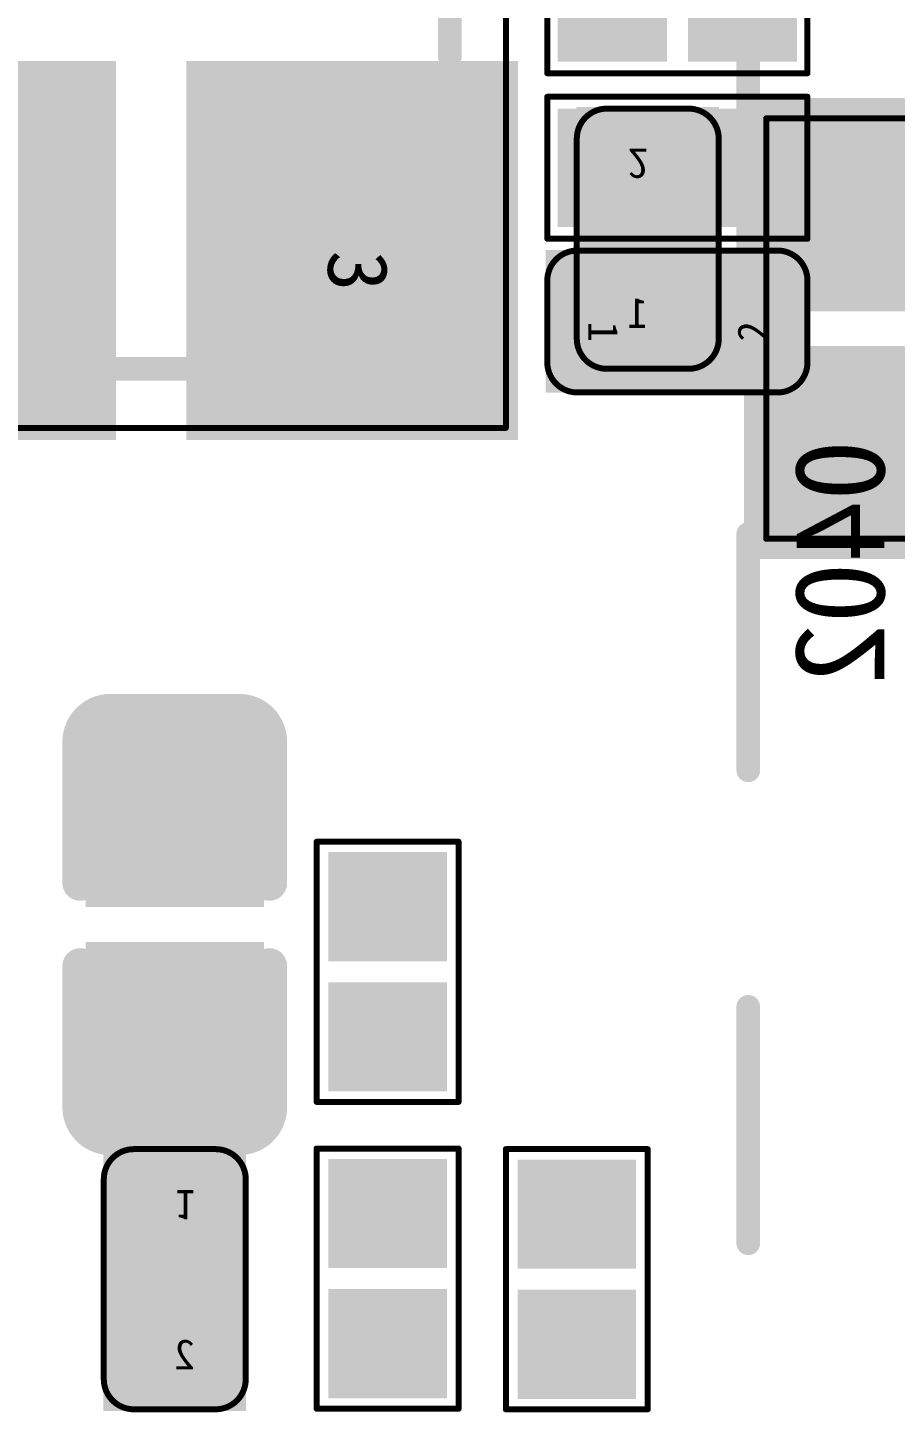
# Model space of a CAD drawing. Header units: millimetres. Extents: x 7.33 to 10.08, y 7.01 to 8.78.
# Drawn here: x 7.8349 to 7.9794, y 7.723 to 7.9535 of the extents above; entities that cross this region are included whole.
import ezdxf

# ---------------------------------------------------------------- set-up
doc = ezdxf.new("R2010")
doc.units = ezdxf.units.MM
doc.header["$MEASUREMENT"] = 0
for name, color, linetype in [('BottomLayer', 5, 'Continuous'), ('BottomOverlay', 54, 'Continuous'), ('BottomPaste', 16, 'Continuous'), ('BottomSolder', 6, 'Continuous'), ('Mechanical16', 56, 'Continuous'), ('Mechanical19', 56, 'Continuous'), ('Mechanical20', 56, 'Continuous'), ('Mechanical21', 56, 'Continuous'), ('Mechanical5', 56, 'Continuous'), ('TopLayer', 1, 'Continuous'), ('TopOverlay', 2, 'Continuous'), ('TopPaste', 8, 'Continuous'), ('TopSolder', 216, 'Continuous')]:
    doc.layers.add(name, color=color, linetype=linetype)

# ---------------------------------------------------------------- blocks, each defined once
blk = doc.blocks.new('CRY4_3R20X2R50X0R80_8')
at = {"layer": 'Mechanical16'}
for points, const_width in [([(-0.07283, 0.05906), (0.07283, 0.05906)], 0.001), ([(-0.07283, 0.05906), (-0.07283, -0.05906)], 0.001), ([(0.07283, 0.05906), (0.07283, -0.05906)], 0.001), ([(-0.01047, 0.04973), (0.01099, 0.04973)], 0.00394), ([(-0.06299, 0.00718), (-0.06299, -0.00561)], 0.00394), ([(0.06299, 0.00674), (0.06299, -0.00577)], 0.00394), ([(-0.01047, -0.04921), (0.01099, -0.04921)], 0.00394), ([(-0.07283, -0.05906), (0.07283, -0.05906)], 0.001)]:
    blk.add_lwpolyline(points, dxfattribs=dict(at, const_width=const_width))
for points, const_width in [([(-0.07308, 0.05906, 1), (-0.07258, 0.05906, 1)], 0.0005), ([(-0.07308, 0.05906, 1), (-0.07258, 0.05906, 1)], 0.0005), ([(0.07258, 0.05906, 1), (0.07308, 0.05906, 1)], 0.0005), ([(0.07258, 0.05906, 1), (0.07308, 0.05906, 1)], 0.0005), ([(-0.011455, 0.04973, 1), (-0.009485, 0.04973, 1)], 0.00197), ([(0.010005, 0.04973, 1), (0.011975, 0.04973, 1)], 0.00197), ([(-0.063975, 0.00718, 1), (-0.062005, 0.00718, 1)], 0.00197), ([(0.062005, 0.00674, 1), (0.063975, 0.00674, 1)], 0.00197), ([(-0.063975, -0.00561, 1), (-0.062005, -0.00561, 1)], 0.00197), ([(0.062005, -0.00577, 1), (0.063975, -0.00577, 1)], 0.00197), ([(-0.08154, -0.05203, 1), (-0.09686, -0.05203, 1)], 0.00591), ([(-0.011455, -0.04921, 1), (-0.009485, -0.04921, 1)], 0.00197), ([(0.010005, -0.04921, 1), (0.011975, -0.04921, 1)], 0.00197), ([(-0.0983375, -0.05203, 1), (-0.0953825, -0.05203, 1)], 0.002955), ([(-0.0830175, -0.05203, 1), (-0.0800625, -0.05203, 1)], 0.002955), ([(-0.07308, -0.05906, 1), (-0.07258, -0.05906, 1)], 0.0005), ([(-0.07308, -0.05906, 1), (-0.07258, -0.05906, 1)], 0.0005), ([(0.07258, -0.05906, 1), (0.07308, -0.05906, 1)], 0.0005), ([(0.07258, -0.05906, 1), (0.07308, -0.05906, 1)], 0.0005)]:
    blk.add_lwpolyline(points, format="xyb", close=True, dxfattribs=dict(at, const_width=const_width))
at = {"layer": 'TopLayer'}
for points in [[(-0.015751, 0.00984), (-0.015751, 0.05708), (-0.070869, 0.00984), (-0.070869, 0.05708)], [(0.070869, 0.00984), (0.070869, 0.05708), (0.015751, 0.00984), (0.015751, 0.05708)], [(-0.015751, -0.05708), (-0.015751, -0.00984), (-0.070869, -0.05708), (-0.070869, -0.00984)], [(0.070869, -0.05708), (0.070869, -0.00984), (0.015751, -0.05708), (0.015751, -0.00984)]]:
    blk.add_solid(points, dxfattribs=at)
at = {"layer": 'TopOverlay', "const_width": 0.00394}
for points in [[(-0.01047, 0.04973), (0.01099, 0.04973)], [(-0.06299, 0.00718), (-0.06299, -0.00561)], [(0.06299, 0.00674), (0.06299, -0.00577)], [(-0.01047, -0.04921), (0.01099, -0.04921)]]:
    blk.add_lwpolyline(points, dxfattribs=at)
at = {"layer": 'TopOverlay'}
for points, const_width in [([(-0.011455, 0.04973, 1), (-0.009485, 0.04973, 1)], 0.00197), ([(0.010005, 0.04973, 1), (0.011975, 0.04973, 1)], 0.00197), ([(-0.063975, 0.00718, 1), (-0.062005, 0.00718, 1)], 0.00197), ([(0.062005, 0.00674, 1), (0.063975, 0.00674, 1)], 0.00197), ([(-0.063975, -0.00561, 1), (-0.062005, -0.00561, 1)], 0.00197), ([(0.062005, -0.00577, 1), (0.063975, -0.00577, 1)], 0.00197), ([(-0.08154, -0.05203, 1), (-0.09686, -0.05203, 1)], 0.00591), ([(-0.011455, -0.04921, 1), (-0.009485, -0.04921, 1)], 0.00197), ([(0.010005, -0.04921, 1), (0.011975, -0.04921, 1)], 0.00197), ([(-0.0983375, -0.05203, 1), (-0.0953825, -0.05203, 1)], 0.002955), ([(-0.0830175, -0.05203, 1), (-0.0800625, -0.05203, 1)], 0.002955)]:
    blk.add_lwpolyline(points, format="xyb", close=True, dxfattribs=dict(at, const_width=const_width))
at = {"layer": 'TopPaste'}
for points in [[(-0.015751, 0.00984), (-0.015751, 0.05708), (-0.070869, 0.00984), (-0.070869, 0.05708)], [(0.070869, 0.00984), (0.070869, 0.05708), (0.015751, 0.00984), (0.015751, 0.05708)], [(-0.015751, -0.05708), (-0.015751, -0.00984), (-0.070869, -0.05708), (-0.070869, -0.00984)], [(0.070869, -0.05708), (0.070869, -0.00984), (0.015751, -0.05708), (0.015751, -0.00984)]]:
    blk.add_solid(points, dxfattribs=at)
at = {"layer": 'TopSolder'}
for points in [[(-0.011751, 0.00584), (-0.011751, 0.06108), (-0.074869, 0.00584), (-0.074869, 0.06108)], [(0.074869, 0.00584), (0.074869, 0.06108), (0.011751, 0.00584), (0.011751, 0.06108)], [(-0.011751, -0.06108), (-0.011751, -0.00584), (-0.074869, -0.06108), (-0.074869, -0.00584)], [(0.074869, -0.06108), (0.074869, -0.00584), (0.011751, -0.06108), (0.011751, -0.00584)]]:
    blk.add_solid(points, dxfattribs=at)
at = {"layer": 'Mechanical20'}
for s, p in [('3', (0.04331, 0.02946)), ('4', (-0.04331, 0.02946)), ('2', (0.04331, -0.03746)), ('1', (-0.04331, -0.03746))]:
    blk.add_text(s, height=0.01, dxfattribs=at).set_placement(p)
blk = doc.blocks.new('R0201_B_158')
at = {"layer": 'BottomLayer'}
for points in [[(-0.0179236, -0.007878), (-0.0037504, -0.007878), (-0.0179236, 0.00787), (-0.0037504, 0.00787)], [(0.0037384, -0.007878), (0.0179116, -0.007878), (0.0037384, 0.00787), (0.0179116, 0.00787)]]:
    blk.add_solid(points, dxfattribs=at)
at = {"layer": 'BottomOverlay', "const_width": 0.001}
for points in [[(-0.021656, -0.011815), (-0.021656, 0.011815)], [(0.021655, 0.011815), (-0.021656, 0.011815)], [(0.021655, -0.011815), (0.021655, 0.011815)], [(0.021655, -0.011815), (-0.021656, -0.011815)]]:
    blk.add_lwpolyline(points, dxfattribs=at)
at = {"layer": 'BottomOverlay', "const_width": 0.0005}
for points in [[(-0.021906, 0.011815, 1), (-0.021406, 0.011815, 1)], [(-0.021906, 0.011815, 1), (-0.021406, 0.011815, 1)], [(0.021405, 0.011815, 1), (0.021905, 0.011815, 1)], [(0.021405, 0.011815, 1), (0.021905, 0.011815, 1)], [(-0.021906, -0.011815, 1), (-0.021406, -0.011815, 1)], [(-0.021906, -0.011815, 1), (-0.021406, -0.011815, 1)], [(0.021405, -0.011815, 1), (0.021905, -0.011815, 1)], [(0.021405, -0.011815, 1), (0.021905, -0.011815, 1)]]:
    blk.add_lwpolyline(points, format="xyb", close=True, dxfattribs=at)
at = {"layer": 'BottomPaste'}
for points in [[(-0.0179236, -0.007878), (-0.0037504, -0.007878), (-0.0179236, 0.00787), (-0.0037504, 0.00787)], [(0.0037384, -0.007878), (0.0179116, -0.007878), (0.0037384, 0.00787), (0.0179116, 0.00787)]]:
    blk.add_solid(points, dxfattribs=at)
at = {"layer": 'BottomSolder'}
for points in [[(-0.0199236, -0.009878), (-0.0017504, -0.009878), (-0.0199236, 0.00987), (-0.0017504, 0.00987)], [(0.0017384, -0.009878), (0.0199116, -0.009878), (0.0017384, 0.00987), (0.0199116, 0.00987)]]:
    blk.add_solid(points, dxfattribs=at)
blk = doc.blocks.new('R0201_B_161')
at = {"layer": 'BottomLayer'}
for points in [[(-0.0179236, -0.007878), (-0.0037504, -0.007878), (-0.0179236, 0.00787), (-0.0037504, 0.00787)], [(0.0037384, -0.007878), (0.0179116, -0.007878), (0.0037384, 0.00787), (0.0179116, 0.00787)]]:
    blk.add_solid(points, dxfattribs=at)
at = {"layer": 'BottomOverlay', "const_width": 0.001}
for points in [[(-0.021656, -0.011815), (-0.021656, 0.011815)], [(0.021655, 0.011815), (-0.021656, 0.011815)], [(0.021655, -0.011815), (0.021655, 0.011815)], [(0.021655, -0.011815), (-0.021656, -0.011815)]]:
    blk.add_lwpolyline(points, dxfattribs=at)
at = {"layer": 'BottomOverlay', "const_width": 0.0005}
for points in [[(-0.021906, 0.011815, 1), (-0.021406, 0.011815, 1)], [(-0.021906, 0.011815, 1), (-0.021406, 0.011815, 1)], [(0.021405, 0.011815, 1), (0.021905, 0.011815, 1)], [(0.021405, 0.011815, 1), (0.021905, 0.011815, 1)], [(-0.021906, -0.011815, 1), (-0.021406, -0.011815, 1)], [(-0.021906, -0.011815, 1), (-0.021406, -0.011815, 1)], [(0.021405, -0.011815, 1), (0.021905, -0.011815, 1)], [(0.021405, -0.011815, 1), (0.021905, -0.011815, 1)]]:
    blk.add_lwpolyline(points, format="xyb", close=True, dxfattribs=at)
at = {"layer": 'BottomPaste'}
for points in [[(-0.0179236, -0.007878), (-0.0037504, -0.007878), (-0.0179236, 0.00787), (-0.0037504, 0.00787)], [(0.0037384, -0.007878), (0.0179116, -0.007878), (0.0037384, 0.00787), (0.0179116, 0.00787)]]:
    blk.add_solid(points, dxfattribs=at)
at = {"layer": 'BottomSolder'}
for points in [[(-0.0199236, -0.009878), (-0.0017504, -0.009878), (-0.0199236, 0.00987), (-0.0017504, 0.00987)], [(0.0017384, -0.009878), (0.0199116, -0.009878), (0.0017384, 0.00987), (0.0199116, 0.00987)]]:
    blk.add_solid(points, dxfattribs=at)
blk = doc.blocks.new('R0201_B_166')
at = {"layer": 'BottomLayer'}
for points in [[(-0.0179236, -0.007878), (-0.0037504, -0.007878), (-0.0179236, 0.00787), (-0.0037504, 0.00787)], [(0.0037384, -0.007878), (0.0179116, -0.007878), (0.0037384, 0.00787), (0.0179116, 0.00787)]]:
    blk.add_solid(points, dxfattribs=at)
at = {"layer": 'BottomOverlay', "const_width": 0.001}
for points in [[(-0.021656, 0.011815), (-0.021656, -0.011815)], [(-0.021656, 0.011815), (0.021655, 0.011815)], [(0.021655, 0.011815), (0.021655, -0.011815)], [(-0.021656, -0.011815), (0.021655, -0.011815)]]:
    blk.add_lwpolyline(points, dxfattribs=at)
at = {"layer": 'BottomOverlay', "const_width": 0.0005}
for points in [[(-0.021906, 0.011815, 1), (-0.021406, 0.011815, 1)], [(-0.021906, 0.011815, 1), (-0.021406, 0.011815, 1)], [(0.021405, 0.011815, 1), (0.021905, 0.011815, 1)], [(0.021405, 0.011815, 1), (0.021905, 0.011815, 1)], [(-0.021906, -0.011815, 1), (-0.021406, -0.011815, 1)], [(-0.021906, -0.011815, 1), (-0.021406, -0.011815, 1)], [(0.021405, -0.011815, 1), (0.021905, -0.011815, 1)], [(0.021405, -0.011815, 1), (0.021905, -0.011815, 1)]]:
    blk.add_lwpolyline(points, format="xyb", close=True, dxfattribs=at)
at = {"layer": 'BottomPaste'}
for points in [[(-0.0179236, -0.007878), (-0.0037504, -0.007878), (-0.0179236, 0.00787), (-0.0037504, 0.00787)], [(0.0037384, -0.007878), (0.0179116, -0.007878), (0.0037384, 0.00787), (0.0179116, 0.00787)]]:
    blk.add_solid(points, dxfattribs=at)
at = {"layer": 'BottomSolder'}
for points in [[(-0.0199236, -0.009878), (-0.0017504, -0.009878), (-0.0199236, 0.00987), (-0.0017504, 0.00987)], [(0.0017384, -0.009878), (0.0199116, -0.009878), (0.0017384, 0.00987), (0.0199116, 0.00987)]]:
    blk.add_solid(points, dxfattribs=at)
blk = doc.blocks.new('R0402_B_202')
at = {"layer": 'BottomLayer'}
for points in [[(-0.006895, 0.010825), (-0.028545, 0.010825), (-0.006895, -0.010825), (-0.028545, -0.010825)], [(0.028545, 0.010825), (0.006895, 0.010825), (0.028545, -0.010825), (0.006895, -0.010825)]]:
    blk.add_solid(points, dxfattribs=at)
at = {"layer": 'BottomOverlay', "const_width": 0.005909}
for points in [[(-0.009839, 0.015748), (-0.035429, 0.015748)], [(-0.035429, -0.015748), (-0.035429, 0.015748)], [(0.035429, 0.015748), (0.009839, 0.015748)], [(0.035429, -0.015748), (0.035429, 0.015748)], [(-0.009839, -0.015748), (-0.035429, -0.015748)], [(0.035429, -0.015748), (0.009839, -0.015748)]]:
    blk.add_lwpolyline(points, dxfattribs=at)
at = {"layer": 'BottomOverlay', "const_width": 0.0029545}
for points in [[(-0.0369062, 0.015748, 1), (-0.0339518, 0.015748, 1)], [(-0.0369062, 0.015748, 1), (-0.0339518, 0.015748, 1)], [(-0.0113162, 0.015748, 1), (-0.0083618, 0.015748, 1)], [(0.0083618, 0.015748, 1), (0.0113162, 0.015748, 1)], [(0.0339518, 0.015748, 1), (0.0369062, 0.015748, 1)], [(0.0339518, 0.015748, 1), (0.0369062, 0.015748, 1)], [(-0.0369062, -0.015748, 1), (-0.0339518, -0.015748, 1)], [(-0.0369062, -0.015748, 1), (-0.0339518, -0.015748, 1)], [(-0.0113162, -0.015748, 1), (-0.0083618, -0.015748, 1)], [(0.0083618, -0.015748, 1), (0.0113162, -0.015748, 1)], [(0.0339518, -0.015748, 1), (0.0369062, -0.015748, 1)], [(0.0339518, -0.015748, 1), (0.0369062, -0.015748, 1)]]:
    blk.add_lwpolyline(points, format="xyb", close=True, dxfattribs=at)
at = {"layer": 'BottomPaste'}
for points in [[(-0.006895, 0.010825), (-0.028545, 0.010825), (-0.006895, -0.010825), (-0.028545, -0.010825)], [(0.028545, 0.010825), (0.006895, 0.010825), (0.028545, -0.010825), (0.006895, -0.010825)]]:
    blk.add_solid(points, dxfattribs=at)
at = {"layer": 'BottomSolder'}
for points in [[(-0.002895, 0.014825), (-0.032545, 0.014825), (-0.002895, -0.014825), (-0.032545, -0.014825)], [(0.032545, 0.014825), (0.002895, 0.014825), (0.032545, -0.014825), (0.002895, -0.014825)]]:
    blk.add_solid(points, dxfattribs=at)
at = {"layer": 'Mechanical16'}
for points, const_width in [([(-0.035429, -0.015748), (-0.035429, 0.015748)], 0.005909), ([(-0.009839, 0.015748), (-0.035429, 0.015748)], 0.005909), ([(0.035429, 0.015748), (0.009839, 0.015748)], 0.005909), ([(0.035429, -0.015748), (0.035429, 0.015748)], 0.005909), ([(0.035, 0.015), (-0.035, 0.015)], 0.001), ([(-0.035, -0.015), (-0.035, 0.015)], 0.001), ([(0.035, -0.015), (0.035, 0.015)], 0.001), ([(-0.009839, -0.015748), (-0.035429, -0.015748)], 0.005909), ([(0.035429, -0.015748), (0.009839, -0.015748)], 0.005909), ([(0.035, -0.015), (-0.035, -0.015)], 0.001)]:
    blk.add_lwpolyline(points, dxfattribs=dict(at, const_width=const_width))
for points, const_width in [([(-0.0369062, 0.015748, 1), (-0.0339518, 0.015748, 1)], 0.0029545), ([(-0.0369062, 0.015748, 1), (-0.0339518, 0.015748, 1)], 0.0029545), ([(-0.0113162, 0.015748, 1), (-0.0083618, 0.015748, 1)], 0.0029545), ([(0.0083618, 0.015748, 1), (0.0113162, 0.015748, 1)], 0.0029545), ([(0.0339518, 0.015748, 1), (0.0369062, 0.015748, 1)], 0.0029545), ([(0.0339518, 0.015748, 1), (0.0369062, 0.015748, 1)], 0.0029545), ([(-0.03525, 0.015, 1), (-0.03475, 0.015, 1)], 0.0005), ([(-0.03525, 0.015, 1), (-0.03475, 0.015, 1)], 0.0005), ([(0.03475, 0.015, 1), (0.03525, 0.015, 1)], 0.0005), ([(0.03475, 0.015, 1), (0.03525, 0.015, 1)], 0.0005), ([(-0.0369062, -0.015748, 1), (-0.0339518, -0.015748, 1)], 0.0029545), ([(-0.0369062, -0.015748, 1), (-0.0339518, -0.015748, 1)], 0.0029545), ([(-0.0113162, -0.015748, 1), (-0.0083618, -0.015748, 1)], 0.0029545), ([(0.0083618, -0.015748, 1), (0.0113162, -0.015748, 1)], 0.0029545), ([(0.0339518, -0.015748, 1), (0.0369062, -0.015748, 1)], 0.0029545), ([(0.0339518, -0.015748, 1), (0.0369062, -0.015748, 1)], 0.0029545), ([(-0.03525, -0.015, 1), (-0.03475, -0.015, 1)], 0.0005), ([(-0.03525, -0.015, 1), (-0.03475, -0.015, 1)], 0.0005), ([(0.03475, -0.015, 1), (0.03525, -0.015, 1)], 0.0005), ([(0.03475, -0.015, 1), (0.03525, -0.015, 1)], 0.0005)]:
    blk.add_lwpolyline(points, format="xyb", close=True, dxfattribs=dict(at, const_width=const_width))
blk = doc.blocks.new('R0201_204')
at = {"layer": 'TopLayer'}
for points in [[(-0.0179236, -0.00787), (-0.0037504, -0.00787), (-0.0179236, 0.007878), (-0.0037504, 0.007878)], [(0.0037384, -0.00787), (0.0179116, -0.00787), (0.0037384, 0.007878), (0.0179116, 0.007878)]]:
    blk.add_solid(points, dxfattribs=at)
at = {"layer": 'TopOverlay', "const_width": 0.001}
for points in [[(0.021655, 0.011815), (-0.021656, 0.011815)], [(-0.021656, 0.011815), (-0.021656, -0.011815)], [(0.021655, 0.011815), (0.021655, -0.011815)], [(0.021655, -0.011815), (-0.021656, -0.011815)]]:
    blk.add_lwpolyline(points, dxfattribs=at)
at = {"layer": 'TopOverlay', "const_width": 0.0005}
for points in [[(-0.021906, 0.011815, 1), (-0.021406, 0.011815, 1)], [(-0.021906, 0.011815, 1), (-0.021406, 0.011815, 1)], [(0.021405, 0.011815, 1), (0.021905, 0.011815, 1)], [(0.021405, 0.011815, 1), (0.021905, 0.011815, 1)], [(-0.021906, -0.011815, 1), (-0.021406, -0.011815, 1)], [(-0.021906, -0.011815, 1), (-0.021406, -0.011815, 1)], [(0.021405, -0.011815, 1), (0.021905, -0.011815, 1)], [(0.021405, -0.011815, 1), (0.021905, -0.011815, 1)]]:
    blk.add_lwpolyline(points, format="xyb", close=True, dxfattribs=at)
at = {"layer": 'TopPaste'}
for points in [[(-0.0179236, -0.00787), (-0.0037504, -0.00787), (-0.0179236, 0.007878), (-0.0037504, 0.007878)], [(0.0037384, -0.00787), (0.0179116, -0.00787), (0.0037384, 0.007878), (0.0179116, 0.007878)]]:
    blk.add_solid(points, dxfattribs=at)
at = {"layer": 'TopSolder'}
for points in [[(-0.0199236, -0.00987), (-0.0017504, -0.00987), (-0.0199236, 0.009878), (-0.0017504, 0.009878)], [(0.0017384, -0.00987), (0.0199116, -0.00987), (0.0017384, 0.009878), (0.0199116, 0.009878)]]:
    blk.add_solid(points, dxfattribs=at)
blk = doc.blocks.new('R0201_206')
at = {"layer": 'TopLayer'}
for points in [[(-0.0179236, -0.00787), (-0.0037504, -0.00787), (-0.0179236, 0.007878), (-0.0037504, 0.007878)], [(0.0037384, -0.00787), (0.0179116, -0.00787), (0.0037384, 0.007878), (0.0179116, 0.007878)]]:
    blk.add_solid(points, dxfattribs=at)
at = {"layer": 'TopOverlay', "const_width": 0.001}
for points in [[(0.021655, 0.011815), (-0.021656, 0.011815)], [(-0.021656, 0.011815), (-0.021656, -0.011815)], [(0.021655, 0.011815), (0.021655, -0.011815)], [(0.021655, -0.011815), (-0.021656, -0.011815)]]:
    blk.add_lwpolyline(points, dxfattribs=at)
at = {"layer": 'TopOverlay', "const_width": 0.0005}
for points in [[(-0.021906, 0.011815, 1), (-0.021406, 0.011815, 1)], [(-0.021906, 0.011815, 1), (-0.021406, 0.011815, 1)], [(0.021405, 0.011815, 1), (0.021905, 0.011815, 1)], [(0.021405, 0.011815, 1), (0.021905, 0.011815, 1)], [(-0.021906, -0.011815, 1), (-0.021406, -0.011815, 1)], [(-0.021906, -0.011815, 1), (-0.021406, -0.011815, 1)], [(0.021405, -0.011815, 1), (0.021905, -0.011815, 1)], [(0.021405, -0.011815, 1), (0.021905, -0.011815, 1)]]:
    blk.add_lwpolyline(points, format="xyb", close=True, dxfattribs=at)
at = {"layer": 'TopPaste'}
for points in [[(-0.0179236, -0.00787), (-0.0037504, -0.00787), (-0.0179236, 0.007878), (-0.0037504, 0.007878)], [(0.0037384, -0.00787), (0.0179116, -0.00787), (0.0037384, 0.007878), (0.0179116, 0.007878)]]:
    blk.add_solid(points, dxfattribs=at)
at = {"layer": 'TopSolder'}
for points in [[(-0.0199236, -0.00987), (-0.0017504, -0.00987), (-0.0199236, 0.009878), (-0.0017504, 0.009878)], [(0.0017384, -0.00987), (0.0199116, -0.00987), (0.0017384, 0.009878), (0.0199116, 0.009878)]]:
    blk.add_solid(points, dxfattribs=at)
blk = doc.blocks.new('C0201_B_444')
at = {"layer": 'BottomLayer'}
for points in [[(-0.0179236, -0.007878), (-0.0037504, -0.007878), (-0.0179236, 0.00787), (-0.0037504, 0.00787)], [(0.0037384, -0.007878), (0.0179116, -0.007878), (0.0037384, 0.00787), (0.0179116, 0.00787)]]:
    blk.add_solid(points, dxfattribs=at)
at = {"layer": 'BottomOverlay', "const_width": 0.001}
for points in [[(-0.021656, 0.006815, -0.4142487121048362), (-0.016656, 0.011815)], [(0.016655, 0.011815, -0.414213562372877), (0.021655, 0.006815)], [(-0.016656, -0.011815, -0.4141784177323617), (-0.021656, -0.006815)], [(0.021655, -0.006815, -0.4141315661292136), (0.016655, -0.011815)]]:
    blk.add_lwpolyline(points, format="xyb", dxfattribs=at)
for points in [[(-0.016656, 0.011815), (0.016655, 0.011815)], [(-0.021656, 0.006815), (-0.021656, -0.006815)], [(0.021655, 0.006815), (0.021655, -0.006815)], [(-0.016656, -0.011815), (0.016655, -0.011815)]]:
    blk.add_lwpolyline(points, dxfattribs=at)
at = {"layer": 'BottomOverlay', "const_width": 0.0005}
for points in [[(-0.016906, 0.011815, 1), (-0.016406, 0.011815, 1)], [(-0.016906, 0.011815, 1), (-0.016406, 0.011815, 1)], [(0.016405, 0.011815, 1), (0.016905, 0.011815, 1)], [(0.016405, 0.011815, 1), (0.016905, 0.011815, 1)], [(-0.021906, 0.006815, 1), (-0.021406, 0.006815, 1)], [(-0.021906, 0.006815, 1), (-0.021406, 0.006815, 1)], [(0.021405, 0.006815, 1), (0.021905, 0.006815, 1)], [(0.021405, 0.006815, 1), (0.021905, 0.006815, 1)], [(-0.021906, -0.006815, 1), (-0.021406, -0.006815, 1)], [(-0.021906, -0.006815, 1), (-0.021406, -0.006815, 1)], [(0.021405, -0.006815, 1), (0.021905, -0.006815, 1)], [(0.021405, -0.006815, 1), (0.021905, -0.006815, 1)], [(-0.016906, -0.011815, 1), (-0.016406, -0.011815, 1)], [(-0.016906, -0.011815, 1), (-0.016406, -0.011815, 1)], [(0.016405, -0.011815, 1), (0.016905, -0.011815, 1)], [(0.016405, -0.011815, 1), (0.016905, -0.011815, 1)]]:
    blk.add_lwpolyline(points, format="xyb", close=True, dxfattribs=at)
at = {"layer": 'BottomPaste'}
for points in [[(-0.0179236, -0.007878), (-0.0037504, -0.007878), (-0.0179236, 0.00787), (-0.0037504, 0.00787)], [(0.0037384, -0.007878), (0.0179116, -0.007878), (0.0037384, 0.00787), (0.0179116, 0.00787)]]:
    blk.add_solid(points, dxfattribs=at)
at = {"layer": 'BottomSolder'}
for points in [[(-0.0219236, -0.011878), (0.0002496, -0.011878), (-0.0219236, 0.01187), (0.0002496, 0.01187)], [(-0.0002616, -0.011878), (0.0219116, -0.011878), (-0.0002616, 0.01187), (0.0219116, 0.01187)]]:
    blk.add_solid(points, dxfattribs=at)
at = {"layer": 'Mechanical20', "text_generation_flag": 2}
for s, rotation, p in [('1', 270, (-0.014837, -4e-06)), ('2', 90, (0.015, 0.0033286))]:
    blk.add_text(s, height=0.005, rotation=rotation, dxfattribs=at).set_placement(p)
blk = doc.blocks.new('C0402_B_473')
at = {"layer": 'BottomLayer'}
for points in [[(-0.006895, -0.010831), (-0.006895, 0.010819), (-0.028545, -0.010831), (-0.028545, 0.010819)], [(0.028545, -0.010831), (0.028545, 0.010819), (0.006895, -0.010831), (0.006895, 0.010819)]]:
    blk.add_solid(points, dxfattribs=at)
at = {"layer": 'BottomOverlay', "const_width": 0.005906}
for points in [[(-0.035429, 0.010754, -0.4142487121048362), (-0.030429, 0.015754)], [(0.030429, 0.015754, -0.4142487121048362), (0.035429, 0.010754)], [(-0.030429, -0.015754, -0.4143307479503929), (-0.035429, -0.010754)], [(0.035429, -0.010754, -0.4143307479503929), (0.030429, -0.015754)]]:
    blk.add_lwpolyline(points, format="xyb", dxfattribs=at)
for points in [[(-0.006898, 0.015754), (-0.030429, 0.015754)], [(0.030429, 0.015754), (0.006902, 0.015754)], [(-0.035429, -0.010754), (-0.035429, 0.010754)], [(0.035429, -0.010754), (0.035429, 0.010754)], [(-0.006898, -0.015754), (-0.030429, -0.015754)], [(0.030429, -0.015754), (0.006902, -0.015754)]]:
    blk.add_lwpolyline(points, dxfattribs=at)
at = {"layer": 'BottomOverlay', "const_width": 0.002953}
for points in [[(-0.0319055, 0.015754, 1), (-0.0289525, 0.015754, 1)], [(-0.0319055, 0.015754, 1), (-0.0289525, 0.015754, 1)], [(-0.0083745, 0.015754, 1), (-0.0054215, 0.015754, 1)], [(0.0054255, 0.015754, 1), (0.0083785, 0.015754, 1)], [(0.0289525, 0.015754, 1), (0.0319055, 0.015754, 1)], [(0.0289525, 0.015754, 1), (0.0319055, 0.015754, 1)], [(-0.0369055, 0.010754, 1), (-0.0339525, 0.010754, 1)], [(-0.0369055, 0.010754, 1), (-0.0339525, 0.010754, 1)], [(0.0339525, 0.010754, 1), (0.0369055, 0.010754, 1)], [(0.0339525, 0.010754, 1), (0.0369055, 0.010754, 1)], [(-0.0369055, -0.010754, 1), (-0.0339525, -0.010754, 1)], [(-0.0369055, -0.010754, 1), (-0.0339525, -0.010754, 1)], [(0.0339525, -0.010754, 1), (0.0369055, -0.010754, 1)], [(0.0339525, -0.010754, 1), (0.0369055, -0.010754, 1)], [(-0.0319055, -0.015754, 1), (-0.0289525, -0.015754, 1)], [(-0.0319055, -0.015754, 1), (-0.0289525, -0.015754, 1)], [(-0.0083745, -0.015754, 1), (-0.0054215, -0.015754, 1)], [(0.0054255, -0.015754, 1), (0.0083785, -0.015754, 1)], [(0.0289525, -0.015754, 1), (0.0319055, -0.015754, 1)], [(0.0289525, -0.015754, 1), (0.0319055, -0.015754, 1)]]:
    blk.add_lwpolyline(points, format="xyb", close=True, dxfattribs=at)
at = {"layer": 'BottomPaste'}
for points in [[(-0.006895, -0.010831), (-0.006895, 0.010819), (-0.028545, -0.010831), (-0.028545, 0.010819)], [(0.028545, -0.010831), (0.028545, 0.010819), (0.006895, -0.010831), (0.006895, 0.010819)]]:
    blk.add_solid(points, dxfattribs=at)
at = {"layer": 'BottomSolder'}
for points in [[(-0.002895, -0.014831), (-0.002895, 0.014819), (-0.032545, -0.014831), (-0.032545, 0.014819)], [(0.032545, -0.014831), (0.032545, 0.014819), (0.002895, -0.014831), (0.002895, 0.014819)]]:
    blk.add_solid(points, dxfattribs=at)
blk = doc.blocks.new('C0201_B_487')
at = {"layer": 'BottomLayer'}
for points in [[(-0.0179236, -0.007878), (-0.0037504, -0.007878), (-0.0179236, 0.00787), (-0.0037504, 0.00787)], [(0.0037384, -0.007878), (0.0179116, -0.007878), (0.0037384, 0.00787), (0.0179116, 0.00787)]]:
    blk.add_solid(points, dxfattribs=at)
at = {"layer": 'BottomOverlay', "const_width": 0.001}
for points in [[(-0.021656, 0.006815, -0.4142487121048362), (-0.016656, 0.011815)], [(0.016655, 0.011815, -0.414213562372877), (0.021655, 0.006815)], [(-0.016656, -0.011815, -0.4141784177323617), (-0.021656, -0.006815)], [(0.021655, -0.006815, -0.4141315661292136), (0.016655, -0.011815)]]:
    blk.add_lwpolyline(points, format="xyb", dxfattribs=at)
for points in [[(0.016655, 0.011815), (-0.016656, 0.011815)], [(-0.021656, -0.006815), (-0.021656, 0.006815)], [(0.021655, -0.006815), (0.021655, 0.006815)], [(0.016655, -0.011815), (-0.016656, -0.011815)]]:
    blk.add_lwpolyline(points, dxfattribs=at)
at = {"layer": 'BottomOverlay', "const_width": 0.0005}
for points in [[(-0.016906, 0.011815, 1), (-0.016406, 0.011815, 1)], [(-0.016906, 0.011815, 1), (-0.016406, 0.011815, 1)], [(0.016405, 0.011815, 1), (0.016905, 0.011815, 1)], [(0.016405, 0.011815, 1), (0.016905, 0.011815, 1)], [(-0.021906, 0.006815, 1), (-0.021406, 0.006815, 1)], [(-0.021906, 0.006815, 1), (-0.021406, 0.006815, 1)], [(0.021405, 0.006815, 1), (0.021905, 0.006815, 1)], [(0.021405, 0.006815, 1), (0.021905, 0.006815, 1)], [(-0.021906, -0.006815, 1), (-0.021406, -0.006815, 1)], [(-0.021906, -0.006815, 1), (-0.021406, -0.006815, 1)], [(0.021405, -0.006815, 1), (0.021905, -0.006815, 1)], [(0.021405, -0.006815, 1), (0.021905, -0.006815, 1)], [(-0.016906, -0.011815, 1), (-0.016406, -0.011815, 1)], [(-0.016906, -0.011815, 1), (-0.016406, -0.011815, 1)], [(0.016405, -0.011815, 1), (0.016905, -0.011815, 1)], [(0.016405, -0.011815, 1), (0.016905, -0.011815, 1)]]:
    blk.add_lwpolyline(points, format="xyb", close=True, dxfattribs=at)
at = {"layer": 'BottomPaste'}
for points in [[(-0.0179236, -0.007878), (-0.0037504, -0.007878), (-0.0179236, 0.00787), (-0.0037504, 0.00787)], [(0.0037384, -0.007878), (0.0179116, -0.007878), (0.0037384, 0.00787), (0.0179116, 0.00787)]]:
    blk.add_solid(points, dxfattribs=at)
at = {"layer": 'BottomSolder'}
for points in [[(-0.0219236, -0.011878), (0.0002496, -0.011878), (-0.0219236, 0.01187), (0.0002496, 0.01187)], [(-0.0002616, -0.011878), (0.0219116, -0.011878), (-0.0002616, 0.01187), (0.0219116, 0.01187)]]:
    blk.add_solid(points, dxfattribs=at)
at = {"layer": 'Mechanical20', "text_generation_flag": 2}
for s, rotation, p in [('1', -90, (-0.014837, -4e-06)), ('2', 90, (0.015, 0.0033286))]:
    blk.add_text(s, height=0.005, rotation=rotation, dxfattribs=at).set_placement(p)
blk = doc.blocks.new('C0201_552')
at = {"layer": 'TopLayer'}
for points in [[(-0.0179236, -0.00787), (-0.0037504, -0.00787), (-0.0179236, 0.007878), (-0.0037504, 0.007878)], [(0.0037384, -0.00787), (0.0179116, -0.00787), (0.0037384, 0.007878), (0.0179116, 0.007878)]]:
    blk.add_solid(points, dxfattribs=at)
at = {"layer": 'TopOverlay', "const_width": 0.001}
for points in [[(-0.021656, 0.006815, -0.4141784177323617), (-0.016656, 0.011815)], [(0.016655, 0.011815, -0.4141315661292136), (0.021655, 0.006815)], [(-0.016656, -0.011815, -0.4142487121048362), (-0.021656, -0.006815)], [(0.021655, -0.006815, -0.414213562372877), (0.016655, -0.011815)]]:
    blk.add_lwpolyline(points, format="xyb", dxfattribs=at)
for points in [[(-0.016656, 0.011815), (0.016655, 0.011815)], [(-0.021656, -0.006815), (-0.021656, 0.006815)], [(0.021655, -0.006815), (0.021655, 0.006815)], [(-0.016656, -0.011815), (0.016655, -0.011815)]]:
    blk.add_lwpolyline(points, dxfattribs=at)
at = {"layer": 'TopOverlay', "const_width": 0.0005}
for points in [[(-0.016906, 0.011815, 1), (-0.016406, 0.011815, 1)], [(-0.016906, 0.011815, 1), (-0.016406, 0.011815, 1)], [(0.016405, 0.011815, 1), (0.016905, 0.011815, 1)], [(0.016405, 0.011815, 1), (0.016905, 0.011815, 1)], [(-0.021906, 0.006815, 1), (-0.021406, 0.006815, 1)], [(-0.021906, 0.006815, 1), (-0.021406, 0.006815, 1)], [(0.021405, 0.006815, 1), (0.021905, 0.006815, 1)], [(0.021405, 0.006815, 1), (0.021905, 0.006815, 1)], [(-0.021906, -0.006815, 1), (-0.021406, -0.006815, 1)], [(-0.021906, -0.006815, 1), (-0.021406, -0.006815, 1)], [(0.021405, -0.006815, 1), (0.021905, -0.006815, 1)], [(0.021405, -0.006815, 1), (0.021905, -0.006815, 1)], [(-0.016906, -0.011815, 1), (-0.016406, -0.011815, 1)], [(-0.016906, -0.011815, 1), (-0.016406, -0.011815, 1)], [(0.016405, -0.011815, 1), (0.016905, -0.011815, 1)], [(0.016405, -0.011815, 1), (0.016905, -0.011815, 1)]]:
    blk.add_lwpolyline(points, format="xyb", close=True, dxfattribs=at)
at = {"layer": 'TopPaste'}
for points in [[(-0.0179236, -0.00787), (-0.0037504, -0.00787), (-0.0179236, 0.007878), (-0.0037504, 0.007878)], [(0.0037384, -0.00787), (0.0179116, -0.00787), (0.0037384, 0.007878), (0.0179116, 0.007878)]]:
    blk.add_solid(points, dxfattribs=at)
at = {"layer": 'TopSolder'}
for points in [[(-0.0219236, -0.01187), (0.0002496, -0.01187), (-0.0219236, 0.011878), (0.0002496, 0.011878)], [(-0.0002616, -0.01187), (0.0219116, -0.01187), (-0.0002616, 0.011878), (0.0219116, 0.011878)]]:
    blk.add_solid(points, dxfattribs=at)
at = {"layer": 'Mechanical20'}
for s, rotation, p in [('1', 270, (-0.014837, 4e-06)), ('2', 90, (0.015, -0.0033286))]:
    blk.add_text(s, height=0.005, rotation=rotation, dxfattribs=at).set_placement(p)
blk = doc.blocks.new('BGA698_16R1X17R2X1R18_569')
at = {"layer": 'Mechanical16', "const_width": 0.003937}
for points in [[(0.059055, 0.374016), (0.019685, 0.374016)], [(0.137795, 0.374016), (0.098425, 0.374016)], [(0.216535, 0.374016), (0.177165, 0.374016)]]:
    blk.add_lwpolyline(points, dxfattribs=at)
at = {"layer": 'Mechanical16', "const_width": 0.0019685}
for points in [[(0.0187008, 0.374016, 1), (0.0206692, 0.374016, 1)], [(0.0580708, 0.374016, 1), (0.0600392, 0.374016, 1)], [(0.0974408, 0.374016, 1), (0.0994092, 0.374016, 1)], [(0.1368108, 0.374016, 1), (0.1387792, 0.374016, 1)], [(0.1761808, 0.374016, 1), (0.1781492, 0.374016, 1)], [(0.2155508, 0.374016, 1), (0.2175192, 0.374016, 1)]]:
    blk.add_lwpolyline(points, format="xyb", close=True, dxfattribs=at)

msp = doc.modelspace()

# ---------------------------------------------------------------- block references
for name, p, rotation in [('BGA698_16R1X17R2X1R18_569', (8.3288978, 7.7314459), 90), ('CRY4_3R20X2R50X0R80_8', (7.8554729, 7.9597166), 270), ('R0201_204', (7.9430815, 7.9577441), 180), ('R0201_206', (7.9430815, 7.930185), 180), ('R0402_B_202', (7.9728665, 7.9034174), 90), ('C0201_B_487', (7.9381501, 7.918378), 90), ('C0402_B_473', (7.8594098, 7.8042047), 90), ('R0201_B_166', (7.8948429, 7.7963307), 270), ('C0201_B_444', (7.8594099, 7.7451497), 270), ('R0201_B_161', (7.8948429, 7.7452573), 90), ('R0201_B_158', (7.9263389, 7.7451496), 90)]:
    msp.add_blockref(name, p, dxfattribs=dict(rotation=rotation))
msp.add_blockref('C0201_552', (7.9430815, 7.9045946))

# ---------------------------------------------------------------- texts
at = {"layer": 'Mechanical5', "text_generation_flag": 2}
msp.add_text('0402', height=0.015, rotation=90, dxfattribs=at).set_placement((7.9775201, 7.8849135))

doc.saveas('drawing.dxf')
